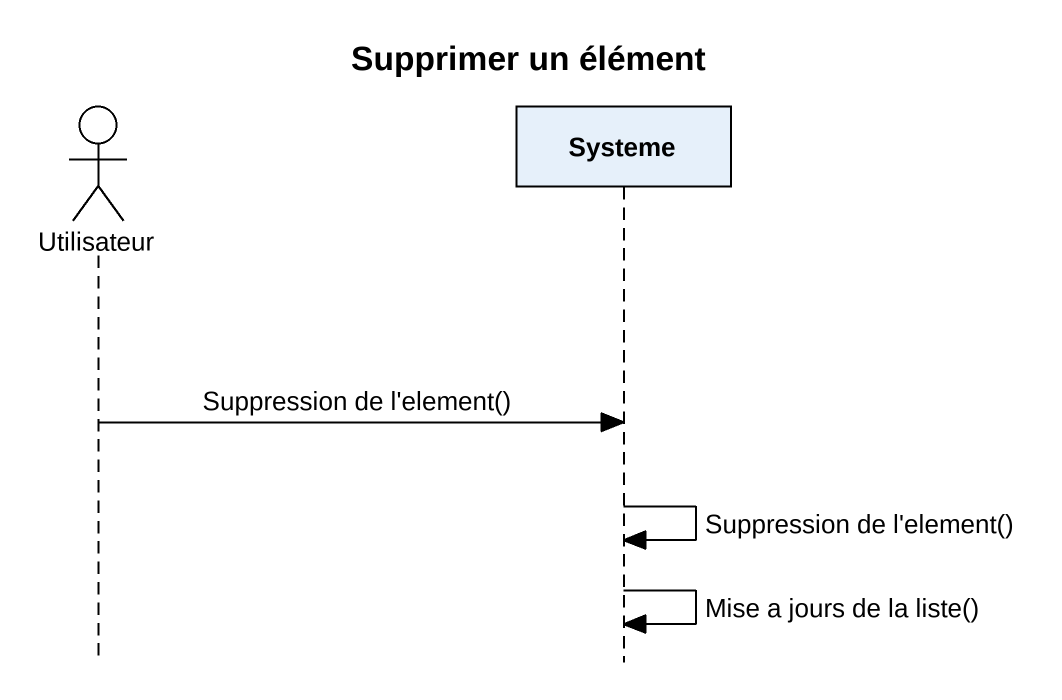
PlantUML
@startuml
title Supprimer un élément
hide footbox
actor Utilisateur
participant Systeme

Utilisateur -> Systeme : Suppression de l'element()
Systeme -> Systeme : Suppression de l'element()
Systeme -> Systeme : Mise a jours de la liste()
@enduml
